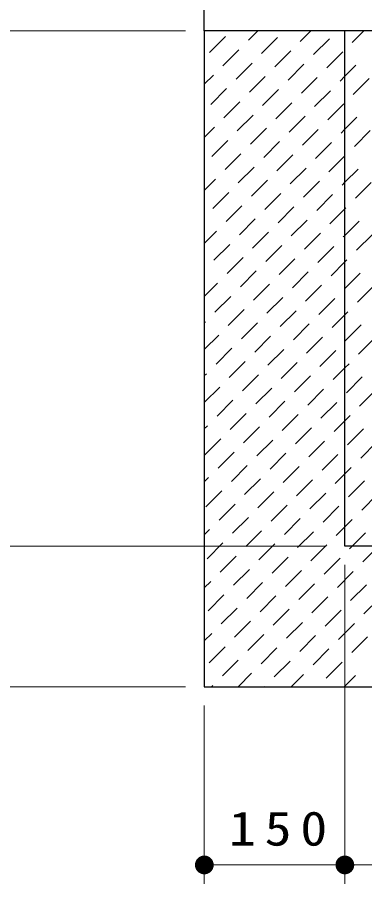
# Model space of a CAD drawing. Units: millimetres on the paper, scale 1:20. Extents: x -385 to 0, y -12 to 267.
# Drawn here: x -354.6 to -336.06, y 196.81 to 243.03 of the extents above; entities that cross this region are included whole.
import ezdxf

# ---------------------------------------------------------------- set-up
doc = ezdxf.new("R2010")
doc.units = ezdxf.units.MM
doc.layers.add('1_20', color=7, linetype='Continuous', lineweight=13)
doc.styles.add('ＭＳ ゴシック', font='')
doc.styles.get('ＭＳ ゴシック').set_extended_font_data('MS Gothic')

# ---------------------------------------------------------------- blocks, each defined once
blk = doc.blocks.new('filled_dot')
at = {"color": 0, "linetype": 'Continuous', "lineweight": -2, "const_width": 1.25}
blk.add_lwpolyline([(-0.625, 0, 1), (0.625, 0, 1)], format="xyb", close=True, dxfattribs=at)

msp = doc.modelspace()

# ---------------------------------------------------------------- linework, layer by layer
at = {"layer": '1_20', "lineweight": 25}
for p, q in [((-344.617, 242.316), (-344.617, 249.816)), ((-344.617, 242.316), (-344.617, 207.316)), ((-244.617, 242.316), (-344.617, 242.316)), ((-337.117, 214.816), (-337.117, 242.316)), ((-252.117, 214.816), (-337.117, 214.816)), ((-344.617, 207.316), (-244.617, 207.316))]:
    msp.add_line(p, q, dxfattribs=at)
at = {"layer": '1_20'}
for p, q in [((-345.617, 242.316), (-365.117, 242.316)), ((-344.617, 242.282), (-344.583, 242.316)), ((-342.268, 241.802), (-341.754, 242.316)), ((-339.496, 241.746), (-338.926, 242.316)), ((-336.724, 241.689), (-336.098, 242.316)), ((-344.333, 241.152), (-343.484, 242)), ((-341.561, 241.095), (-340.712, 241.944)), ((-338.789, 241.039), (-337.94, 241.887)), ((-343.626, 240.445), (-342.777, 241.293)), ((-340.854, 240.388), (-340.005, 241.237)), ((-338.082, 240.331), (-337.233, 241.18)), ((-342.919, 239.737), (-342.07, 240.586)), ((-340.147, 239.681), (-339.298, 240.529)), ((-337.117, 239.882), (-336.526, 240.473)), ((-344.617, 239.454), (-344.135, 239.935)), ((-342.211, 239.03), (-341.363, 239.879)), ((-339.44, 238.974), (-338.591, 239.822)), ((-337.375, 239.624), (-337.117, 239.882)), ((-336.668, 238.917), (-335.819, 239.766)), ((-344.276, 238.38), (-343.428, 239.228)), ((-341.504, 238.323), (-340.656, 239.172)), ((-338.732, 238.267), (-337.884, 239.115)), ((-343.569, 237.673), (-342.721, 238.521)), ((-340.797, 237.616), (-339.949, 238.465)), ((-338.025, 237.56), (-337.177, 238.408)), ((-342.862, 236.966), (-342.013, 237.814)), ((-340.09, 236.909), (-339.242, 237.758)), ((-337.117, 237.054), (-336.47, 237.701)), ((-344.617, 236.625), (-344.078, 237.164)), ((-342.155, 236.259), (-341.306, 237.107)), ((-339.383, 236.202), (-338.534, 237.05)), ((-337.318, 236.852), (-337.117, 237.054)), ((-336.611, 236.145), (-335.763, 236.994)), ((-344.22, 235.608), (-343.371, 236.457)), ((-341.448, 235.551), (-340.599, 236.4)), ((-338.676, 235.495), (-337.827, 236.343)), ((-343.512, 234.901), (-342.664, 235.749)), ((-340.741, 234.844), (-339.892, 235.693)), ((-337.969, 234.788), (-337.12, 235.636)), ((-342.805, 234.194), (-341.957, 235.042)), ((-340.034, 234.137), (-339.185, 234.986)), ((-337.117, 234.226), (-336.413, 234.929)), ((-344.617, 233.797), (-344.022, 234.392)), ((-342.098, 233.487), (-341.25, 234.335)), ((-339.326, 233.43), (-338.478, 234.279)), ((-337.262, 234.081), (-337.117, 234.226)), ((-336.555, 233.374), (-335.706, 234.222)), ((-344.163, 232.836), (-343.314, 233.685)), ((-341.391, 232.78), (-340.543, 233.628)), ((-338.619, 232.723), (-337.771, 233.572)), ((-343.456, 232.129), (-342.607, 232.978)), ((-340.684, 232.072), (-339.836, 232.921)), ((-337.912, 232.016), (-337.117, 232.811)), ((-337.117, 232.811), (-337.064, 232.864)), ((-342.749, 231.422), (-341.9, 232.27)), ((-339.977, 231.365), (-339.128, 232.214)), ((-337.117, 231.397), (-336.357, 232.157)), ((-344.617, 230.968), (-343.965, 231.62)), ((-342.042, 230.715), (-341.193, 231.563)), ((-339.27, 230.658), (-338.421, 231.507)), ((-337.205, 231.309), (-337.117, 231.397)), ((-336.498, 230.602), (-335.649, 231.45)), ((-344.106, 230.064), (-343.258, 230.913)), ((-341.335, 230.008), (-340.486, 230.856)), ((-338.563, 229.951), (-337.714, 230.8)), ((-343.399, 229.357), (-342.551, 230.206)), ((-340.627, 229.301), (-339.779, 230.149)), ((-337.856, 229.244), (-337.117, 229.983)), ((-337.117, 229.983), (-337.007, 230.093)), ((-344.617, 229.554), (-344.616, 229.555)), ((-342.692, 228.65), (-341.844, 229.499)), ((-339.92, 228.593), (-339.072, 229.442)), ((-337.117, 228.569), (-336.3, 229.385)), ((-344.617, 228.14), (-343.908, 228.848)), ((-341.985, 227.943), (-341.137, 228.791)), ((-339.213, 227.886), (-338.365, 228.735)), ((-337.149, 228.537), (-337.117, 228.569)), ((-336.441, 227.83), (-335.593, 228.678)), ((-344.05, 227.292), (-343.201, 228.141)), ((-341.278, 227.236), (-340.429, 228.084)), ((-338.506, 227.179), (-337.658, 228.028)), ((-343.343, 226.585), (-342.494, 227.434)), ((-340.571, 226.529), (-339.722, 227.377)), ((-337.799, 226.472), (-337.117, 227.155)), ((-337.117, 227.155), (-336.951, 227.321)), ((-344.617, 226.726), (-344.559, 226.783)), ((-342.636, 225.878), (-341.787, 226.727)), ((-339.864, 225.822), (-339.015, 226.67)), ((-337.092, 225.765), (-336.243, 226.614)), ((-344.617, 225.311), (-343.852, 226.076)), ((-341.929, 225.171), (-341.08, 226.02)), ((-339.157, 225.115), (-338.308, 225.963)), ((-336.385, 225.058), (-335.536, 225.906)), ((-343.993, 224.521), (-343.145, 225.369)), ((-341.221, 224.464), (-340.373, 225.313)), ((-338.45, 224.407), (-337.601, 225.256)), ((-343.286, 223.813), (-342.438, 224.662)), ((-340.514, 223.757), (-339.666, 224.605)), ((-337.742, 223.7), (-337.117, 224.326)), ((-337.117, 224.326), (-336.894, 224.549)), ((-344.617, 223.897), (-344.502, 224.011)), ((-342.579, 223.106), (-341.731, 223.955)), ((-339.807, 223.05), (-338.959, 223.898)), ((-337.035, 222.993), (-336.187, 223.842)), ((-344.617, 222.483), (-343.795, 223.304)), ((-341.872, 222.399), (-341.023, 223.248)), ((-339.1, 222.343), (-338.252, 223.191)), ((-336.328, 222.286), (-335.48, 223.135)), ((-343.937, 221.749), (-343.088, 222.597)), ((-341.165, 221.692), (-340.316, 222.541)), ((-338.393, 221.636), (-337.544, 222.484)), ((-343.23, 221.042), (-342.381, 221.89)), ((-340.458, 220.985), (-339.609, 221.834)), ((-337.686, 220.928), (-337.117, 221.498)), ((-337.117, 221.498), (-336.837, 221.777)), ((-344.617, 221.069), (-344.446, 221.24)), ((-342.523, 220.334), (-341.674, 221.183)), ((-339.751, 220.278), (-338.902, 221.126)), ((-336.979, 220.221), (-336.13, 221.07)), ((-344.587, 219.684), (-343.739, 220.532)), ((-341.815, 219.627), (-340.967, 220.476)), ((-339.044, 219.571), (-338.195, 220.419)), ((-336.272, 219.514), (-335.423, 220.363)), ((-343.88, 218.977), (-343.032, 219.825)), ((-341.108, 218.92), (-340.26, 219.769)), ((-338.336, 218.864), (-337.488, 219.712)), ((-343.173, 218.27), (-342.325, 219.118)), ((-340.401, 218.213), (-339.553, 219.062)), ((-337.629, 218.157), (-337.117, 218.669)), ((-337.117, 218.669), (-336.781, 219.005)), ((-344.617, 218.24), (-344.389, 218.468)), ((-342.466, 217.563), (-341.617, 218.411)), ((-339.694, 217.506), (-338.846, 218.355)), ((-336.922, 217.449), (-336.074, 218.298)), ((-344.531, 216.912), (-343.682, 217.761)), ((-341.759, 216.856), (-340.91, 217.704)), ((-338.987, 216.799), (-338.138, 217.647)), ((-336.215, 216.742), (-335.367, 217.591)), ((-343.824, 216.205), (-342.975, 217.053)), ((-341.052, 216.148), (-340.203, 216.997)), ((-338.28, 216.092), (-337.431, 216.94)), ((-343.116, 215.498), (-342.268, 216.346)), ((-340.345, 215.441), (-339.496, 216.29)), ((-337.117, 215.841), (-336.724, 216.233)), ((-344.617, 215.412), (-344.333, 215.696)), ((-342.409, 214.791), (-341.561, 215.639)), ((-339.638, 214.734), (-338.789, 215.583)), ((-337.573, 215.385), (-337.117, 215.841)), ((-336.727, 214.816), (-336.017, 215.526)), ((-344.474, 214.14), (-343.626, 214.989)), ((-338.117, 214.816), (-365.117, 214.816)), ((-341.702, 214.084), (-340.854, 214.932)), ((-338.93, 214.027), (-338.082, 214.876)), ((-336.866, 214.678), (-336.727, 214.816)), ((-336.159, 213.971), (-335.313, 214.816)), ((-343.767, 213.433), (-342.919, 214.282)), ((-340.995, 213.377), (-340.147, 214.225)), ((-338.223, 213.32), (-337.375, 214.169)), ((-343.06, 212.726), (-342.211, 213.575)), ((-337.117, 213.816), (-337.117, 196.806)), ((-340.288, 212.669), (-339.44, 213.518)), ((-337.516, 212.613), (-336.668, 213.461)), ((-344.617, 212.583), (-344.276, 212.924)), ((-342.353, 212.019), (-341.504, 212.867)), ((-339.581, 211.962), (-338.732, 212.811)), ((-336.809, 211.906), (-335.961, 212.754)), ((-344.418, 211.368), (-343.569, 212.217)), ((-341.646, 211.312), (-340.797, 212.16)), ((-338.874, 211.255), (-338.025, 212.104)), ((-336.102, 211.199), (-335.253, 212.047)), ((-343.71, 210.661), (-342.862, 211.51)), ((-340.939, 210.605), (-340.09, 211.453)), ((-338.167, 210.548), (-337.318, 211.397)), ((-343.003, 209.954), (-342.155, 210.803)), ((-340.231, 209.898), (-339.383, 210.746)), ((-337.46, 209.841), (-336.611, 210.69)), ((-344.617, 209.755), (-344.22, 210.152)), ((-342.296, 209.247), (-341.448, 210.096)), ((-339.524, 209.19), (-338.676, 210.039)), ((-336.753, 209.134), (-335.904, 209.982)), ((-344.361, 208.596), (-343.512, 209.445)), ((-341.589, 208.54), (-340.741, 209.388)), ((-338.817, 208.483), (-337.969, 209.332)), ((-343.654, 207.889), (-342.805, 208.738)), ((-340.882, 207.833), (-340.034, 208.681)), ((-338.11, 207.776), (-337.262, 208.625)), ((-342.813, 207.316), (-342.098, 208.031)), ((-339.985, 207.316), (-339.326, 207.974)), ((-337.156, 207.316), (-336.555, 207.918)), ((-345.617, 207.316), (-365.117, 207.316)), ((-344.227, 207.316), (-344.163, 207.38)), ((-341.399, 207.316), (-341.391, 207.324)), ((-344.617, 206.316), (-344.617, 196.806)), ((-337.117, 197.806), (-344.617, 197.806)), ((-252.117, 197.806), (-337.117, 197.806))]:
    msp.add_line(p, q, dxfattribs=at)

# ---------------------------------------------------------------- block references
at = {"layer": '1_20', "xscale": 0.4, "yscale": 0.4}
for p in [(-344.617, 197.806), (-337.117, 197.806)]:
    msp.add_blockref('filled_dot', p, dxfattribs=at)
at = {"layer": '1_20', "xscale": 0.4, "yscale": 0.4, "rotation": 180}
msp.add_blockref('filled_dot', (-337.117, 197.806), dxfattribs=at)

# ---------------------------------------------------------------- texts
at = {"layer": '1_20', "insert": (-340.446, 198.806), "char_height": 1.833, "attachment_point": 8, "style": 'ＭＳ ゴシック'}
msp.add_mtext('\\T1.33;\\W1.15;150', dxfattribs=at)

doc.saveas('drawing.dxf')
